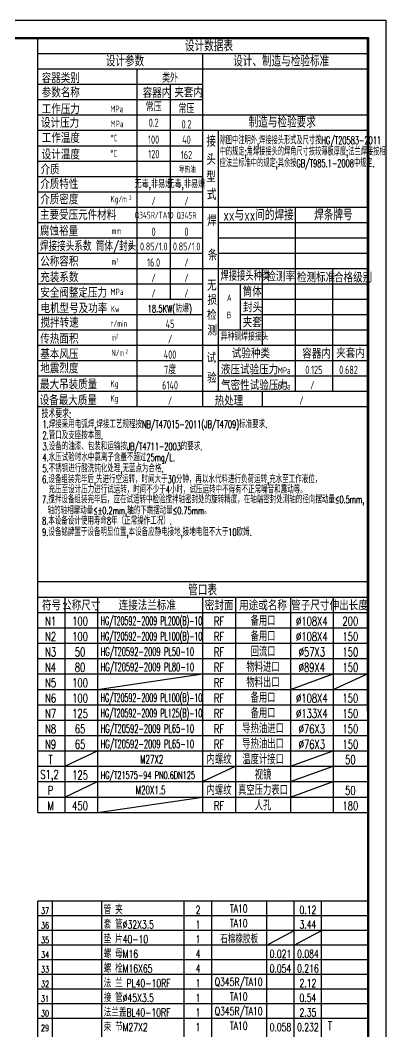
# Model space of a CAD drawing. Header units: millimetres. Extents: x 0 to 7128, y 0 to 10092.
# Drawn here: x 4733 to 7128, y 3464 to 10092 of the extents above; entities that cross this region are included whole.
import ezdxf
from ezdxf.enums import TextEntityAlignment as Align

# ---------------------------------------------------------------- set-up
doc = ezdxf.new("R2010")
doc.units = ezdxf.units.MM
doc.header["$LTSCALE"] = 360
doc.header["$MEASUREMENT"] = 0
doc.layers.get('0').update_dxf_attribs({"linetype": 'CONTINUOUS', "lineweight": 25})
for name, color, linetype in [('4', 5, 'CONTINUOUS'), ('_A2阮园', 7, 'CONTINUOUS'), ('WS', 7, 'CONTINUOUS')]:
    doc.layers.add(name, color=color, linetype=linetype)
for name, color, linetype, lineweight in [('_ITEM', 4, 'CONTINUOUS', 25), ('B', 7, 'CONTINUOUS', 25), ('DIM', 7, 'CONTINUOUS', 25)]:
    doc.layers.add(name, color=color, linetype=linetype, lineweight=lineweight)
doc.styles.add('HZ', font='ROMANS.SHX', dxfattribs={"width": 0.7, "bigfont": 'hztxt.shx'})
doc.styles.get("Standard").update_dxf_attribs({"font": 'isocp.shx', "width": 0.707, "bigfont": 'hztxt.shx'})

msp = doc.modelspace()

# ---------------------------------------------------------------- linework, layer by layer
at = {"color": 0, "lineweight": -2}
for p, q in [((7008, 9871.414), (4852.587, 9871.414)), ((5930.293, 7557.937), (5930.293, 9871.414)), ((7008, 9770.828), (4852.587, 9770.828)), ((5499.211, 7557.937), (5499.211, 9770.828)), ((5930.293, 9670.242), (4852.587, 9670.242)), ((5714.752, 9670.242), (5714.752, 8966.14)), ((5930.293, 9569.656), (4852.587, 9569.656)), ((7008, 9469.07), (4852.587, 9469.07)), ((7008, 9368.484), (4852.587, 9368.484)), ((6030.879, 9368.484), (6030.879, 7658.523)), ((5930.293, 9267.898), (4852.587, 9267.898)), ((5930.293, 9167.312), (4852.587, 9167.312)), ((5930.293, 9066.726), (4852.587, 9066.726)), ((5930.293, 8966.14), (4852.587, 8966.14)), ((5714.752, 8966.14), (5714.752, 8262.039)), ((7008, 8865.554), (4852.587, 8865.554)), ((6533.809, 8865.554), (6533.809, 7658.523)), ((5930.293, 8764.968), (4852.587, 8764.968)), ((7008, 8764.968), (6030.879, 8764.968)), ((5930.293, 8664.383), (4852.587, 8664.383)), ((7008, 8664.383), (6030.879, 8664.383)), ((5930.293, 8563.797), (4852.587, 8563.797)), ((7008, 8563.797), (6030.879, 8563.797)), ((7008, 8463.211), (4852.587, 8463.211)), ((6318.268, 8463.211), (6318.268, 7960.281)), ((6778.089, 8463.211), (6778.089, 7658.523)), ((5930.293, 8362.625), (4852.587, 8362.625)), ((7008, 8362.625), (6030.879, 8362.625)), ((6174.573, 8362.625), (6174.573, 8060.867)), ((5930.293, 8262.039), (4852.587, 8262.039)), ((7008, 8262.039), (6174.573, 8262.039)), ((5930.293, 8161.453), (4852.587, 8161.453)), ((7008, 8161.453), (6174.573, 8161.453)), ((5930.293, 8060.867), (4852.587, 8060.867)), ((7008, 8060.867), (6030.879, 8060.867)), ((7008, 7960.281), (4852.587, 7960.281)), ((5930.293, 7859.695), (4852.587, 7859.695)), ((7008, 7859.695), (6030.879, 7859.695)), ((5930.293, 7759.109), (4852.587, 7759.109)), ((7008, 7759.109), (6030.879, 7759.109)), ((7008, 7658.523), (4852.587, 7658.523)), ((6318.268, 7658.523), (6318.268, 7557.937)), ((4848, 6312.542), (7008, 6312.542)), ((5024.962, 6312.542), (5024.962, 4901.342)), ((5239.316, 6312.542), (5239.316, 4901.342)), ((5928, 6312.542), (5928, 4901.342)), ((6144, 6312.542), (6144, 4901.342)), ((6504, 6312.542), (6504, 4901.342)), ((6783.746, 6312.542), (6783.746, 4901.342)), ((4848, 6211.742), (7008, 6211.742)), ((4848, 6110.942), (7008, 6110.942)), ((4848, 6010.142), (7008, 6010.142)), ((4848, 5909.342), (7008, 5909.342)), ((4848, 5808.542), (7008, 5808.542)), ((4848, 5707.742), (7008, 5707.742)), ((4848, 5606.942), (7008, 5606.942)), ((4848, 5506.142), (7008, 5506.142)), ((4848, 5506.142), (7008, 5506.142)), ((4848, 5405.342), (7008, 5405.342)), ((4848, 5304.542), (7008, 5304.542)), ((4848, 5203.742), (7008, 5203.742)), ((4848, 5102.942), (7008, 5102.942)), ((4848, 5002.142), (7008, 5002.142))]:
    msp.add_line(p, q, dxfattribs=at)
at = {"layer": '4', "color": 0, "lineweight": -2}
for p, q in [((4848, 4901.342), (4848, 9972)), ((7008, 5565.692), (7008, 9972)), ((7008, 7557.937), (4852.587, 7557.937)), ((4848, 6413.342), (7008, 6413.342)), ((4848, 6312.542), (7008, 6312.542)), ((4848, 4901.342), (7008, 4901.342))]:
    msp.add_line(p, q, dxfattribs=at)
at = {"layer": '_ITEM', "color": 0, "lineweight": -2}
for p, q in [((4848, 3168), (4848, 4320)), ((7008, 4320), (4848, 4320)), ((4944, 3168), (4944, 4320)), ((5268, 3168), (5268, 4320)), ((5808, 3168), (5808, 4320)), ((5988, 3168), (5988, 4320)), ((6348, 3168), (6348, 4320)), ((6528, 3168), (6528, 4320)), ((6708, 3168), (6708, 4320)), ((7008, 4224), (4848, 4224)), ((7008, 4128), (4848, 4128)), ((7008, 4032), (4848, 4032)), ((7008, 3936), (4848, 3936)), ((7008, 3840), (4848, 3840)), ((7008, 3744), (4848, 3744)), ((7008, 3648), (4848, 3648)), ((7008, 3552), (4848, 3552))]:
    msp.add_line(p, q, dxfattribs=at)
at = {"layer": 'B', "color": 0, "lineweight": -2}
for p, q in [((5239.316, 5707.742), (5928, 5808.542)), ((6504, 5707.742), (6783.746, 5808.542)), ((6783.746, 5707.742), (7008, 5808.542)), ((5024.962, 5203.742), (5239.316, 5304.542)), ((6504, 5203.742), (6783.746, 5304.542)), ((5928, 5102.942), (6144, 5203.742)), ((6504, 5102.942), (6783.746, 5203.742)), ((5024.962, 5002.142), (5239.316, 5102.942)), ((6504, 5002.142), (6783.746, 5102.942)), ((5239.316, 4901.342), (5928, 5002.142))]:
    msp.add_line(p, q, dxfattribs=at)
at = {"layer": 'DIM', "color": 0, "lineweight": -2}
for p, q in [((6348, 4032), (6528, 4128)), ((6528, 4032), (6708, 4128))]:
    msp.add_line(p, q, dxfattribs=at)
at = {"layer": 'WS', "color": 0, "lineweight": -2}
for points in [[(0, 0), (0, 10092), (7128, 10092), (7128, 0), (0, 0)], [(294, 114), (294, 9978), (7014, 9978), (7014, 114), (294, 114)], [(300, 120), (300, 9972), (7008, 9972), (7008, 120), (300, 120)]]:
    msp.add_lwpolyline(points, dxfattribs=at)

# ---------------------------------------------------------------- texts
at = {"color": 0, "lineweight": -2, "style": 'HZ'}
for s, height, width, p in [('设计数据表', 71.8471, 0.7, (5812.636, 9888.135)), ('设计参数', 71.8471, 0.7, (5293.671, 9788.925)), ('设计、制造与检验标准', 71.8471, 0.7, (6128.528, 9788.925)), ('容器类别', 66.0993, 0.7, (4873.987, 9680.696)), ('参数名称', 66.0993, 0.7, (4873.987, 9585.843)), ('容器内', 66.0993, 0.7, (5535.721, 9583.502)), ('夹套内', 66.0993, 0.7, (5742.656, 9586.64)), ('工作压力', 66.0993, 0.7, (4873.987, 9477.148)), ('设计压力', 66.0993, 0.7, (4869.474, 9386.957)), ('制造与检验要求', 71.8471, 0.7, (6229.703, 9388.801)), ('工作温度', 66.0993, 0.7, (4873.987, 9288.213)), ('接', 71.847, 0.7, (5952.525, 9263.276)), ('除图中注明外,焊接接头形式及尺寸按HG/T20583-2011', 50.29298, 0.6, (6040.156, 9279.822)), ('设计温度', 66.0993, 0.7, (4873.987, 9179.983)), ('头', 71.847, 0.7, (5952.817, 9144.628)), ('中的规定;角焊接接头的焊角尺寸按较薄板厚度;法兰焊接按相', 50.29298, 0.6, (6040.156, 9206.298)), ('介质', 66.0993, 0.7, (4866.329, 9081.28)), ('应法兰标准中的规定;其余按GB/T985.1-2008中规定.', 50.29298, 0.6, (6040.156, 9130.085)), ('型', 71.847, 0.7, (5952.257, 9030.524)), ('介质特性', 66.0993, 0.7, (4864.474, 8985.668)), ('介质密度', 66.0993, 0.7, (4864.474, 8885.082)), ('式', 71.847, 0.7, (5955.951, 8914.844)), ('主要受压元件材料', 66.0993, 0.7, (4862.619, 8783.925)), ('焊', 71.847, 0.7, (5957.85, 8742.81)), ('xx与xx间的焊接', 71.8471, 0.7, (6063.938, 8780.407)), ('焊条牌号', 71.8471, 0.7, (6658.992, 8781.149)), ('腐蚀裕量', 66.0993, 0.7, (4862.65, 8679.263)), ('焊接接头系数 筒体/封头', 59.48941, 0.7, (4862.65, 8580.49)), ('公称容积', 66.0993, 0.7, (4864.505, 8478.593)), ('条', 71.847, 0.7, (5962.115, 8517.429)), ('充装系数', 66.0993, 0.7, (4864.505, 8375.12)), ('焊接接头种类', 57.4777, 0.7, (6045.048, 8385.692)), ('检测率', 66.0993, 0.7, (6345.65, 8380.971)), ('检测标准', 66.0993, 0.7, (6546.334, 8374.985)), ('合格级别', 66.0993, 0.7, (6788.952, 8373.488)), ('无', 71.847, 0.7, (5957.01, 8319.436)), ('筒体', 66.0993, 0.7, (6190.808, 8280.623)), ('安全阀整定压力', 66.0993, 0.7, (4864.505, 8274.534)), ('损', 66.099, 0.7, (5959.71, 8226.354)), ('电机型号及功率', 66.0993, 0.7, (4866.245, 8172.091)), ('封头', 66.0993, 0.7, (6192.734, 8178.605)), ('检', 66.099, 0.7, (5957.01, 8127.876)), ('夹套', 66.0993, 0.7, (6190.808, 8079.451)), ('搅拌转速', 66.0993, 0.7, (4866.245, 8077.989)), ('测', 66.099, 0.7, (5959.71, 8026.7)), ('传热面积', 66.0993, 0.7, (4864.505, 7972.586)), ('异种钢焊接接头', 47.2, 0.7, (6046.868, 7993.91)), ('基本风压 ', 66.0993, 0.7, (4864.505, 7871.562)), ('试', 66.099, 0.7, (5954.31, 7846.953)), ('试验种类', 66.0993, 0.7, (6119.414, 7876.808)), ('容器内', 66.0993, 0.7, (6581.564, 7875.3)), ('夹套内', 66.0993, 0.7, (6803.623, 7879.289)), ('地震烈度', 66.0993, 0.7, (4864.505, 7778.29)), ('液压试验压力', 66.0993, 0.7, (6048.312, 7770.946)), ('验', 66.099, 0.7, (5957.01, 7716.454)), ('最大吊装质量', 66.0993, 0.7, (4862.65, 7673.373)), ('气密性试验压力', 66.0993, 0.7, (6049.275, 7667.966)), ('设备最大质量', 66.0993, 0.7, (4860.796, 7569.585)), ('热处理', 66.0993, 0.7, (6006.935, 7566.328)), ('技术要求:', 51.1911, 0.65, (4873.243, 7486.906)), ('1.焊接采用电弧焊,焊接工艺规程按NB/T47015-2011(JB/T4709)标准要求.', 48.63152, 0.65, (4879.079, 7420.159)), ('2.管口及支座按本图.', 48.63152, 0.65, (4879.079, 7347.786)), ('3.设备的油漆、包装和运输按JB/T4711-2003的要求.', 48.63152, 0.65, (4879.079, 7275.413)), ('4.水压试验时水中氯离子含量不超过25mg/L.', 48.63152, 0.65, (4879.079, 7203.041)), ('5.不锈钢进行酸洗钝化处理,无蓝点为合格.', 48.63152, 0.65, (4879.079, 7130.668)), ('6.设备组装完毕后,先进行空运转，时间大于30分钟，再以水代料进行负荷运转,充水至工作液位，', 48.63152, 0.65, (4876.708, 7059.588)), ('充压至设计压力进行试运转，时间不少于4小时，试压运转中不得有不正常噪音和震动等。', 48.63152, 0.65, (4919.165, 6992.388)), ('7.搅拌设备组装完毕后，应在试运转中检验搅拌轴密封处的旋转精度，在轴端密封处测轴的径向摆动量≤0.5mm,', 48.63152, 0.65, (4876.708, 6927.163)), ('轴的轴相窜动量≤±0.2mm,轴的下端摆动量≤0.75mm。', 48.63152, 0.65, (4912.625, 6854.78)), ('8.本设备设计使用寿命8年（正常操作工况）.', 48.63152, 0.65, (4876.708, 6787.333)), ('9.设备铭牌置于设备明显位置,本设备应静电接地,接地电阻不大于10欧姆.', 48.63152, 0.65, (4876.708, 6714.079))]:
    msp.add_text(s, height=height, dxfattribs=dict(at, width=width)).set_placement(p)
at = {"color": 0, "lineweight": -2, "style": 'HZ', "width": 0.7}
for s, height, p in [('类外', 54.6038, (5714.752, 9684.612)), ('导热油', 38.4249, (5828.19, 9092.955)), ('无毒,非易爆', 49.1434, (5605.653, 8993.387)), ('无毒,非易爆', 49.1434, (5821.195, 8993.387)), ('18.5KW(防爆)', 47.1777, (5712.802, 8178.018))]:
    msp.add_text(s, height=height, dxfattribs=at).set_placement(p, align=Align.CENTER)
at = {"color": 0, "lineweight": -2, "width": 0.7}
for s, height, p in [('常压', 54.6038, (5607.53, 9494.259)), ('常压', 54.6038, (5822.523, 9483.44)), ('0.2', 54.6038, (5607.53, 9393.673)), ('0.2', 54.6038, (5822.523, 9382.854)), ('100', 54.6038, (5606.981, 9282.268)), ('40', 54.6038, (5822.523, 9282.268)), ('120', 54.6038, (5608.755, 9187.608)), ('162', 54.6038, (5822.523, 9181.682)), ('/', 54.604, (5606.981, 8879.924)), ('/', 54.604, (5822.523, 8879.924)), ('Q345R/TA10', 43.683, (5610.837, 8792.922)), ('Q345R', 43.683, (5822.523, 8791.132)), ('0', 54.604, (5606.981, 8678.752)), ('0', 54.604, (5822.523, 8678.752)), ('0.85/1.0', 51.8736, (5608.118, 8583.366)), ('0.85/1.0', 51.8736, (5823.659, 8583.366)), ('16.0', 54.6038, (5606.981, 8477.58)), ('/', 54.604, (5822.523, 8477.58)), ('/', 54.604, (5606.981, 8376.994)), ('/', 54.604, (5822.523, 8376.994)), ('/', 54.604, (5606.981, 8276.408)), ('/', 54.604, (5822.523, 8276.408)), ('45', 54.6038, (5714.752, 8075.236)), ('/', 54.604, (5714.752, 7974.65)), ('400', 54.6038, (5714.752, 7874.064)), ('7度', 54.6038, (5714.752, 7773.478)), ('0.125', 54.6038, (6656.672, 7773.478)), ('0.682', 54.6038, (6884.111, 7773.478)), ('6140', 54.6038, (5714.752, 7672.892)), ('/', 54.604, (6646.577, 7672.892)), ('/', 54.604, (5714.752, 7572.306)), ('/', 54.604, (6575.561, 7572.306))]:
    msp.add_text(s, height=height, dxfattribs=at).set_placement(p, align=Align.CENTER)
for s, height, p in [('MPa', 43.1083, (5323.933, 9489.337)), ('MPa', 43.1083, (5325.48, 9391.154)), ('%%dC', 43.1083, (5325.912, 9298.397)), ('%%dC', 43.1083, (5324.086, 9198.364)), ('Kg/m', 43.1083, (5324.279, 8898.256)), ('3', 28.739, (5446.449, 8914.89)), ('mm', 43.1083, (5332.099, 8689.968)), ('%%C', 43.1083, (5443.374, 8589.382)), ('m', 43.108, (5332.099, 8488.796)), ('3', 25.865, (5362.638, 8508.98)), ('MPa', 43.1083, (5325.216, 8290.777)), ('A', 43.108, (6087.74, 8251.698)), ('Kw', 43.1083, (5325.907, 8178.449)), ('B', 43.108, (6087.001, 8138.853)), ('r/min', 43.1083, (5324.316, 8083.074)), ('m', 43.108, (5330.52, 7991.486)), ('2', 28.739, (5360.213, 8007.621)), ('N/m', 43.1083, (5330.52, 7890.9)), ('2', 28.739, (5423.112, 7907.035)), ('MPa', 43.1083, (6420.306, 7774.991)), ('Kg', 43.1083, (5324.279, 7688.224)), ('MPa', 43.1083, (6420.306, 7672.395)), ('Kg', 43.1083, (5324.279, 7592.645))]:
    msp.add_text(s, height=height, dxfattribs=at).set_placement(p)
at = {"color": 0, "lineweight": -2, "style": 'HZ', "width": 0.7}
for s, height, p in [('管口表', 72, (5928, 6362.942)), ('符号', 66.24, (4938.389, 6262.142)), ('公称尺寸', 66.24, (5132.836, 6262.142)), ('连接法兰标准', 66.24, (5565.86, 6262.142)), ('密封面', 66.24, (6036, 6262.142)), ('用途或名称', 66.24, (6324, 6262.142)), ('管子尺寸', 66.24, (6633.6, 6262.142)), ('伸出长度', 66.24, (6885.6, 6262.142)), ('N1', 57.6, (4932.118, 6154.142)), ('N2', 57.6, (4932.118, 6053.342)), ('N3', 57.6, (4932.118, 5952.542)), ('N4', 57.6, (4932.118, 5851.742)), ('N5', 57.6, (4932.118, 5750.942)), ('N6', 57.6, (4932.118, 5650.142)), ('N7', 57.6, (4932.118, 5549.342)), ('N8', 57.6, (4932.118, 5448.542)), ('N9', 57.6, (4932.118, 5347.742)), ('T', 57.6, (4932.118, 5246.942)), ('S1,2', 57.6, (4924.992, 5141.297)), ('P', 57.6, (4932.118, 5045.342)), ('M', 57.6, (4932.118, 4944.542)), ('T', 57.6, (6762.097, 3503.564))]:
    msp.add_text(s, height=height, dxfattribs=at).set_placement(p, align=Align.MIDDLE)
at = {"layer": '_A2阮园', "color": 0, "lineweight": -2, "style": 'HZ', "width": 0.7}
for s, p in [('100', (5125.242, 6125.342)), ('RF', (6036, 6125.342)), ('备用口', (6324, 6125.342)), ('%%C108X4', (6643.873, 6125.342)), ('200', (6895.873, 6125.342)), ('100', (5125.242, 6024.542)), ('RF', (6036, 6024.542)), ('备用口', (6324, 6024.542)), ('%%C108X4', (6643.873, 6024.542)), ('150', (6895.873, 6024.542)), ('50', (5125.242, 5923.742)), ('RF', (6036, 5923.742)), ('回流口', (6324, 5923.742)), ('%%C57X3', (6643.873, 5923.742)), ('150', (6895.873, 5923.742)), ('80', (5125.242, 5822.942)), ('RF', (6036, 5822.942)), ('物料进口', (6324, 5822.942)), ('%%C89X4', (6643.873, 5822.942)), ('150', (6895.873, 5822.942)), ('100', (5125.242, 5722.142)), ('RF', (6036, 5722.142)), ('物料出口', (6324, 5722.142)), ('100', (5125.242, 5621.342)), ('RF', (6036, 5621.342)), ('备用口', (6324, 5621.342)), ('%%C108X4', (6643.873, 5621.342)), ('150', (6895.873, 5621.342)), ('125', (5125.242, 5520.542)), ('RF', (6036, 5520.542)), ('备用口', (6324, 5520.542)), ('%%C133X4', (6643.873, 5520.542)), ('150', (6895.873, 5520.542)), ('65', (5125.242, 5419.742)), ('RF', (6036, 5419.742)), ('导热油进口', (6324, 5419.742)), ('%%C76X3', (6643.873, 5419.742)), ('150', (6895.873, 5419.742)), ('65', (5125.242, 5318.942)), ('RF', (6036, 5318.942)), ('导热油出口', (6324, 5318.942)), ('%%C76X3', (6643.873, 5318.942)), ('150', (6895.873, 5318.942)), ('内螺纹', (6036, 5218.142)), ('温度计接口', (6324, 5218.142)), ('50', (6895.873, 5218.142)), ('125', (5125.242, 5117.342)), ('视镜', (6324, 5117.342)), ('内螺纹', (6036, 5016.542)), ('真空压力表口', (6324, 5016.542)), ('50', (6895.873, 5016.542)), ('450', (5125.242, 4915.742)), ('RF', (6036, 4915.742)), ('人孔', (6324, 4915.742)), ('180', (6895.873, 4915.742))]:
    msp.add_text(s, height=57.6, dxfattribs=at).set_placement(p, align=Align.CENTER)
at = {"layer": '_A2阮园', "color": 0, "lineweight": -2, "style": 'HZ'}
for s, height, width, p in [('HG/T20592-2009 PL200(B)-10', 54.72, 0.45, (5260.317, 6129.281)), ('HG/T20592-2009 PL100(B)-10', 54.72, 0.45, (5260.317, 6028.481)), ('HG/T20592-2009 PL50-10', 54.72, 0.5, (5260.317, 5927.681)), ('HG/T20592-2009 PL80-10', 54.72, 0.5, (5260.317, 5826.881)), ('HG/T20592-2009 PL100(B)-10', 54.72, 0.45, (5260.317, 5625.281)), ('HG/T20592-2009 PL125(B)-10', 54.72, 0.45, (5260.317, 5524.481)), ('HG/T20592-2009 PL65-10', 54.72, 0.5, (5260.317, 5423.681)), ('HG/T20592-2009 PL65-10', 54.72, 0.5, (5260.317, 5322.881)), ('M27X2', 54.72, 0.62, (5519.373, 5222.081)), ('HG/T21575-94 PN0.6DN125', 48, 0.62, (5260.317, 5121.281)), ('M20X1.5', 54.72, 0.62, (5490.186, 5020.481))]:
    msp.add_text(s, height=height, dxfattribs=dict(at, width=width)).set_placement(p)
at = {"layer": '_ITEM', "color": 0, "lineweight": -2, "style": 'HZ', "width": 0.7}
for s, p in [('37', (4896, 4236)), ('36', (4896, 4140)), ('35', (4896, 4044)), ('34', (4896, 3948)), ('33', (4896, 3852)), ('32', (4896, 3756)), ('31', (4896, 3660)), ('30', (4896, 3564)), ('29', (4896, 3468))]:
    msp.add_text(s, height=42, dxfattribs=at).set_placement(p, align=Align.CENTER)
at = {"layer": 'DIM', "color": 0, "lineweight": -2, "style": 'HZ', "width": 0.7}
for s, p in [('管 夹', (5280, 4236)), ('套 管%%C32X3.5', (5280, 4140)), ('垫 片40-10', (5280, 4044)), ('螺 母M16', (5280, 3948)), ('螺 栓M16X65', (5280, 3852)), ('法 兰 PL40-10RF', (5280, 3756)), ('接 管%%C45X3.5', (5280, 3660)), ('法兰盖BL40-10RF', (5280, 3564)), ('束 节M27X2', (5280, 3468))]:
    msp.add_text(s, height=52.5, dxfattribs=at).set_placement(p)
for s, p in [('2', (5898, 4236)), ('TA10', (6164.472, 4244.709)), ('0.12', (6618, 4236)), ('1', (5898, 4140)), ('TA10', (6164.472, 4148.709)), ('3.44', (6618, 4140)), ('1', (5898, 4044)), ('石棉橡胶板', (6168, 4044)), ('4', (5898, 3948)), ('0.021', (6438, 3948)), ('0.084', (6618, 3948)), ('4', (5898, 3852)), ('0.054', (6438, 3852)), ('0.216', (6618, 3852)), ('1', (5898, 3756)), ('Q345R/TA10', (6164.472, 3764.709)), ('2.12', (6618, 3756)), ('1', (5898, 3660)), ('TA10', (6164.472, 3668.709)), ('0.54', (6618, 3660)), ('1', (5898, 3564)), ('Q345R/TA10', (6164.472, 3572.709)), ('2.35', (6618, 3564)), ('1', (5898, 3468)), ('TA10', (6164.472, 3476.709)), ('0.058', (6438, 3468)), ('0.232', (6618, 3468))]:
    msp.add_text(s, height=52.5, dxfattribs=at).set_placement(p, align=Align.CENTER)

doc.saveas('drawing.dxf')
